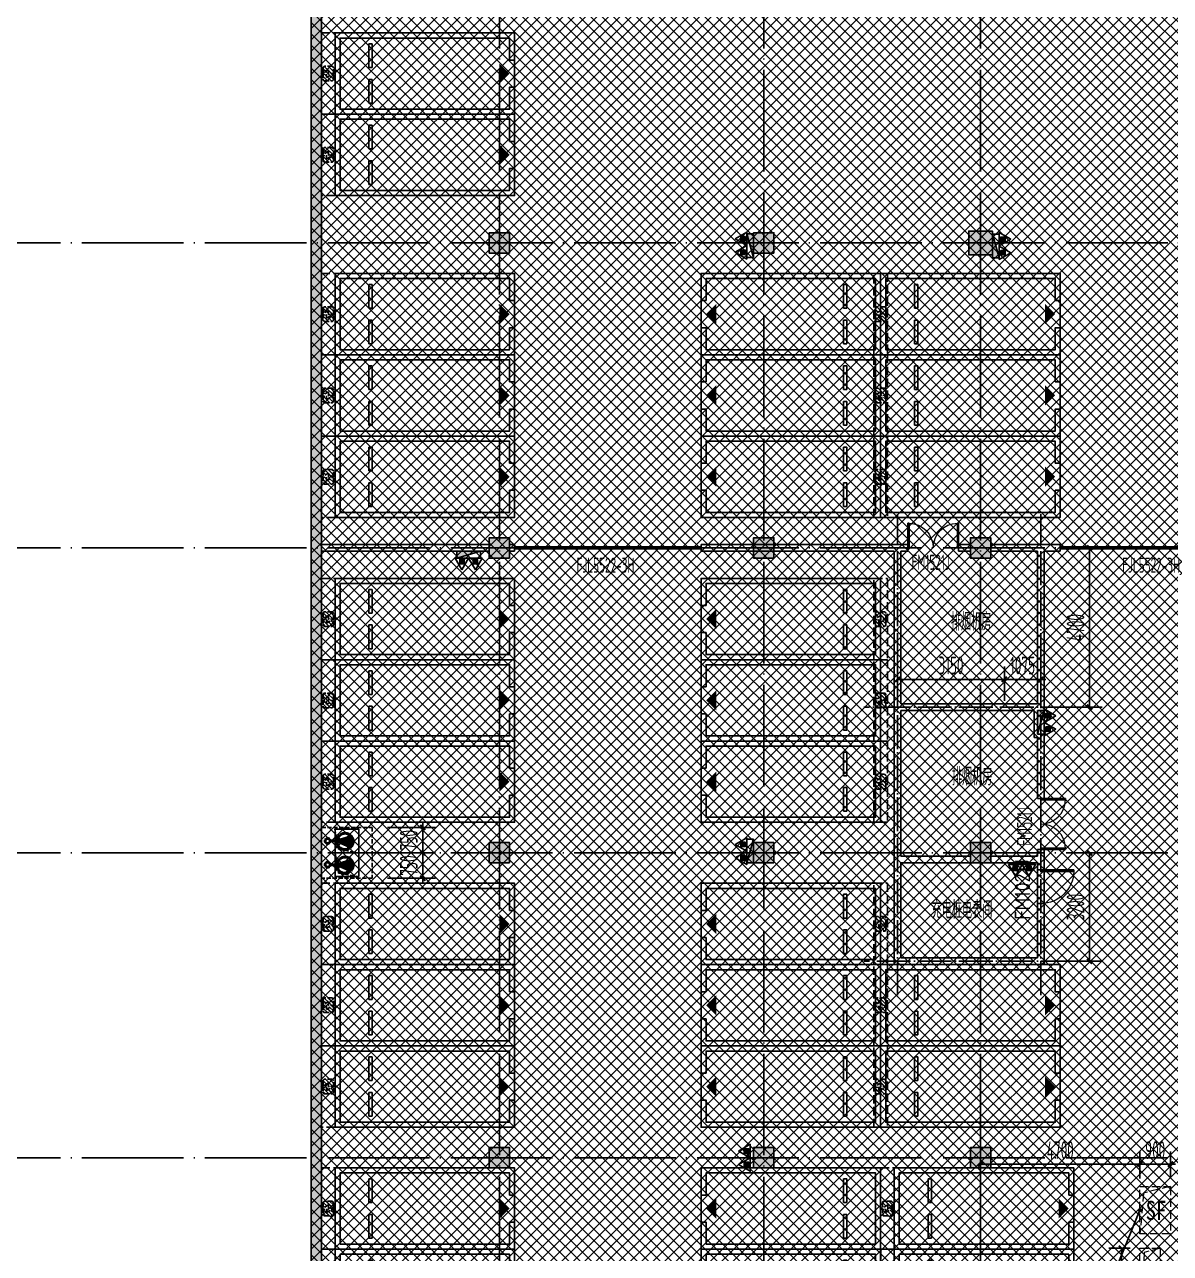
# Model space of a CAD drawing. Extents: x -473190 to 2138458, y -81875 to 2633646.
# Drawn here: x 441026 to 474837, y 122368 to 158639 of the extents above; entities that cross this region are included whole.
import ezdxf

# ---------------------------------------------------------------- set-up
doc = ezdxf.new("R2010")
doc.units = 0
doc.header["$LTSCALE"] = 1000
for name, pattern in [('DASH', [0.35, 0.25, -0.1]), ('DOTE', [2.42, 2, -0.2, 0.02, -0.2]), ('排水', [1.1, 1, -0.1])]:
    doc.linetypes.add(name, pattern=pattern)
for name, color, linetype in [('00-停车位', 67, 'Continuous'), ('A-COLUMN', 2, 'Continuous'), ('A-PUB_HATCH', 8, 'Continuous'), ('A-ROOM_NAME', 23, 'Continuous'), ('A-WALL', 2, 'Continuous'), ('car', 252, 'Continuous'), ('DIM_LEAD', 3, 'Continuous'), ('DOOR_FIRE', 4, 'Continuous'), ('DOOR_FIRE_TEXT', 7, 'Continuous'), ('DOTE', 1, 'DOTE'), ('PUB_DIM', 3, 'Continuous'), ('PUB_HATCH', 8, 'Continuous'), ('RF-QT', 30, 'Continuous'), ('W-EQUIP_消火栓', 7, 'Continuous'), ('W-EQUIP_灭火器', 7, 'Continuous'), ('WINDOW', 4, 'Continuous'), ('WINDOW_TEXT', 7, 'Continuous'), ('排水', 4, 'Continuous'), ('集水坑', 4, 'Continuous')]:
    doc.layers.add(name, color=color, linetype=linetype)
doc.layers.add('GPS-污水', color=2, linetype='排水', lineweight=40)
doc.layers.add('HOLE', color=52, linetype='Continuous', lineweight=15)
doc.styles.add('8B2_01', font='simhei.ttf', dxfattribs={"width": 0.8})
doc.styles.add('8B2_02', font='tssdeng.shx', dxfattribs={"width": 0.6, "bigfont": 'TSSDCHN.shx'})
doc.styles.add('_TCH_DIM_T3', font='tssdeng.shx', dxfattribs={"width": 0.564706, "bigfont": '@@@tssdchn.shx'})
doc.styles.add('_TCH_WINDOW', font='tssdeng.shx', dxfattribs={"width": 0.8, "height": 3.5, "bigfont": 'tssdchn.shx'})
doc.styles.get("Standard").update_dxf_attribs({"font": 'gbenor.shx', "bigfont": 'gbcbig.shx'})
doc.dimstyles.new('_TCH_ARCH&&150', dxfattribs={"dimtxt": 525, "dimasz": 150, "dimexe": 375, "dimexo": 450, "dimgap": 150, "dimtad": 1, "dimdec": 0, "dimzin": 0, "dimdsep": 46, "dimtxsty": '_TCH_DIM_T3', "dimblk": 'ARCHTICK', "dimcen": 0.09, "dimclrt": 7, "dimazin": 2, "dimtfac": 1, "dimtdec": 0, "dimtix": 1, "dimtmove": 2, "dimatfit": 3, "dimfxl": 0, "dimtolj": 1, "dimtzin": 0, "dimarcsym": 0})

# ---------------------------------------------------------------- blocks, each defined once
blk = doc.blocks.new('车位2400x5300')
at = {"layer": '00-停车位', "color": 251}
for p, q in [((-875, -1000), (-175, -1000)), ((-875, -1100), (-875, -1000)), ((-175, -1100), (-175, -1000)), ((175, -1000), (875, -1000)), ((175, -1100), (175, -1000)), ((875, -1100), (875, -1000)), ((-875, -1100), (-175, -1100)), ((175, -1100), (875, -1100)), ((400, -5300), (-400, -5300))]:
    blk.add_line(p, q, dxfattribs=at)
blk.add_lwpolyline([(400, -5150), (400, -5300), (1200, -5300), (1200, 0), (-1200, 0), (-1200, -5300), (-400, -5300), (-400, -5150), (-1050, -5150), (-1050, -150), (1050, -150), (1050, -5150), (400, -5150)], dxfattribs=at)
blk.add_lwpolyline([(0, -5150, 0, 600, 0), (0, -4850, 600, 600, 0)], format="xyseb", dxfattribs=at)
blk = doc.blocks.new('$SB01_1')
h = blk.add_hatch(color=256)
h.dxf.hatch_style = 1
h.paths.add_polyline_path([(-0.381, -0.323), (0.5, 0), (-0.381, 0.323)])
h.paths.add_polyline_path([(0, 0), (0.002, 0), (0.002, 0.001), (0, 0.001)], flags=24)
h.paths.add_polyline_path([(0, -0.002), (0.003, -0.002), (0.003, -0.001), (0, -0.001)], flags=24)
h.paths.add_polyline_path([(0, -0.003), (0.003, -0.003), (0.003, -0.002), (0, -0.002)], flags=24)
for p, q in [((0.5, 0), (-0.381, 0.323)), ((-0.381, 0.323), (-0.381, -0.323)), ((0.5, 0), (-0.381, -0.323))]:
    blk.add_line(p, q)
blk.add_circle((0, 0), 0.5)
at = {"flags": 1}
for tag, p in [('UNIT', (0, 0)), ('SPEC', (0, -0.002)), ('WHAT', (0, -0.003))]:
    blk.add_attdef(tag, p, '', height=0.001, dxfattribs=at)
blk = doc.blocks.new('人防集水坑')
at = {"layer": 'GPS-污水', "linetype": '排水'}
for p, q in [((307486, 701151), (307284, 701151)), ((307486, 700451), (307284, 700451))]:
    blk.add_line(p, q, dxfattribs=at)
for centre in [(307561, 701151), (307561, 700451)]:
    blk.add_circle(centre, 75, dxfattribs=at)
at = {"layer": '集水坑', "linetype": 'DASH', "ltscale": 0.5}
blk.add_lwpolyline([(306241, 700051), (306241, 701551), (307741, 701551), (307741, 700051)], close=True, dxfattribs=at)
at = {"layer": '集水坑', "linetype": 'Continuous', "ltscale": 0.5}
for points in [[(306641, 701501), (306641, 700801), (307341, 700801), (307341, 701501)], [(306641, 700801), (306641, 700101), (307341, 700101), (307341, 700801)]]:
    blk.add_lwpolyline(points, close=True, dxfattribs=at)
at = {"layer": '集水坑', "linetype": 'DASH', "ltscale": 0.5}
for points in [[(307341, 700801), (307237, 701397), (306641, 701501)], [(307347, 700101), (307243, 700697), (306647, 700801)]]:
    blk.add_lwpolyline(points, dxfattribs=at)
at = {"layer": 'GPS-污水', "linetype": '排水', "xscale": -480.0000000000002, "yscale": 480.0000000000002, "zscale": 480.0000000000002, "rotation": 176.2535374729293}
for p in [(307045, 701164, 0), (307045, 700464, 0)]:
    blk.add_blockref('$SB01_1', p, dxfattribs=at)
blk = doc.blocks.new('_ArchTick')
at = {"color": 0, "linetype": 'ByBlock', "const_width": 0.4}
blk.add_lwpolyline([(-0.5, -0.5), (0.5, 0.5)], dxfattribs=at)
blk = doc.blocks.new('*D5229')
at = {"layer": 'Defpoints', "color": 0, "transparency": 16777216}
for p in [(13734, -50418), (15220, -50418), (13734, -51168)]:
    blk.add_point(p, dxfattribs=at)
at = {"layer": 'PUB_DIM', "color": 0, "lineweight": -2, "transparency": 16777216}
for p, q in [((15220, -50418), (15220, -50268)), ((14184, -50418), (15595, -50418)), ((15220, -51168), (15220, -50418)), ((14184, -51168), (15595, -51168)), ((15220, -51168), (15220, -51318))]:
    blk.add_line(p, q, dxfattribs=at)
at = {"layer": 'PUB_DIM', "color": 0, "lineweight": -2, "transparency": 16777216, "xscale": 150, "yscale": 150, "zscale": 150}
for p, rotation in [((15220, -50418), 270), ((15220, -51168), 90)]:
    blk.add_blockref('_ArchTick', p, dxfattribs=dict(at, rotation=rotation))
at = {"layer": 'PUB_DIM', "color": 7, "transparency": 16777216, "insert": (14808, -50793), "char_height": 525, "attachment_point": 5, "rotation": 90, "style": '_TCH_DIM_T3'}
blk.add_mtext('\\A1;750', dxfattribs=at)
blk = doc.blocks.new('*D5230')
at = {"layer": 'Defpoints', "color": 0, "transparency": 16777216}
for p in [(13734, -49668), (15220, -49668), (13734, -50418)]:
    blk.add_point(p, dxfattribs=at)
at = {"layer": 'PUB_DIM', "color": 0, "lineweight": -2, "transparency": 16777216}
for p, q in [((14184, -49668), (15595, -49668)), ((15220, -49668), (15220, -49518)), ((15220, -50418), (15220, -49668)), ((14184, -50418), (15595, -50418)), ((15220, -50418), (15220, -50568))]:
    blk.add_line(p, q, dxfattribs=at)
at = {"layer": 'PUB_DIM', "color": 0, "lineweight": -2, "transparency": 16777216, "xscale": 150, "yscale": 150, "zscale": 150}
for p, rotation in [((15220, -49668), 270), ((15220, -50418), 90)]:
    blk.add_blockref('_ArchTick', p, dxfattribs=dict(at, rotation=rotation))
at = {"layer": 'PUB_DIM', "color": 7, "transparency": 16777216, "insert": (14808, -50043), "char_height": 525, "attachment_point": 5, "rotation": 90, "style": '_TCH_DIM_T3'}
blk.add_mtext('\\A1;750', dxfattribs=at)
blk = doc.blocks.new('A$C2EF10B80')
at = {"layer": 'A-PUB_HATCH'}
h = blk.add_hatch(dxfattribs=at)
h.set_pattern_fill('ANSI31', color=256, scale=50, angle=-16.4434)
h.set_pattern_definition([(45, (6188.46, 7099.97), (-56.1266, 56.1266), [])])
h.paths.add_polyline_path([(-983, -100, 0.414214), (-1033, -50), (-1184, -50), (-1091, -207), (-1210, -207), (-1204, -250), (-983, -250)])
h.paths.add_polyline_path([(-983, -250), (-1204, -250), (-1190, -350), (-1033, -350, 0.414213), (-983, -300)])
h.paths.add_polyline_path([(-1262, -250), (-1417, -250), (-1417, -300, 0.414215), (-1367, -350), (-1207, -350)])
h.paths.add_polyline_path([(-1221, -50), (-1367, -50, 0.414214), (-1417, -100), (-1417, -250), (-1262, -250), (-1320, -146), (-1212, -146)])
at = {"layer": 'car', "linetype": 'DASH', "ltscale": 0.5}
blk.add_line((-1367, -350), (-1033, -350), dxfattribs=at)
at = {"layer": 'car', "linetype": 'DASH'}
blk.add_lwpolyline([(-2400, 0), (0, 0), (0, -400), (-2400, -400)], close=True, dxfattribs=at)
at = {"layer": 'car', "linetype": 'DASH', "ltscale": 0.5}
blk.add_lwpolyline([(-1320, -146), (-1185, -390), (-1210, -207), (-1091, -207), (-1227, 23), (-1212, -146)], close=True, dxfattribs=at)
for points in [[(-1367, -50, 0.414214), (-1417, -100), (-1417, -300)], [(-1033, -350, 0.414214), (-983, -300), (-983, -100, 0.414214), (-1033, -50), (-1367, -50)]]:
    blk.add_lwpolyline(points, format="xyb", dxfattribs=at)
at = {"layer": 'car', "linetype": 'DASH'}
blk.add_arc((-1367, -300), 50, 180, 270, dxfattribs=at)
blk = doc.blocks.new('A$C77CA03F4')
at = {"rotation": 16.44344089606073}
for p in [(6792, 2422), (4490, 1742), (2189, 1063)]:
    blk.add_blockref('A$C2EF10B80', p, dxfattribs=at)
blk = doc.blocks.new('A$C4F5A101F')
at = {"layer": 'DOTE', "color": 127, "linetype": 'DOTE', "ltscale": 1.5}
for p, q in [((-279889.7, 16373.7), (-279889.7, -213765.2)), ((-274639.7, 16373.7), (-274639.7, -213765.2)), ((-266839.7, 16373.7), (-266839.7, -213765.2)), ((-260439.7, 16373.7), (-260439.7, -213765.2))]:
    blk.add_line(p, q, dxfattribs=at)
at = {"layer": 'DOTE', "color": 16, "linetype": 'DOTE', "ltscale": 1.5}
for p, q in [((-297848.4, -3257.4), (-173939.7, -3257.4)), ((-297848.4, -12257.4), (-173939.7, -12257.4)), ((-297848.4, -21257.4), (-173939.7, -21257.4)), ((-297848.4, -30257.4), (-173939.7, -30257.4))]:
    blk.add_line(p, q, dxfattribs=at)
blk = doc.blocks.new('*D5454')
at = {"layer": 'Defpoints', "color": 0, "transparency": 16777216}
for p in [(-545, -4300), (439, -4300), (-545, -7500)]:
    blk.add_point(p, dxfattribs=at)
at = {"layer": 'PUB_DIM', "color": 0, "lineweight": -2, "transparency": 16777216}
for p, q in [((-95, -4300), (814, -4300)), ((439, -7500), (439, -4300)), ((-95, -7500), (814, -7500))]:
    blk.add_line(p, q, dxfattribs=at)
at = {"layer": 'PUB_DIM', "color": 0, "lineweight": -2, "transparency": 16777216, "xscale": 150, "yscale": 150, "zscale": 150}
for p, rotation in [((439, -4300), 90), ((439, -7500), 270)]:
    blk.add_blockref('_ArchTick', p, dxfattribs=dict(at, rotation=rotation))
at = {"layer": 'PUB_DIM', "color": 7, "transparency": 16777216, "insert": (26, -5900), "char_height": 525, "attachment_point": 5, "rotation": 90, "style": '_TCH_DIM_T3'}
blk.add_mtext('\\A1;3200', dxfattribs=at)
blk = doc.blocks.new('*D5455')
at = {"layer": 'Defpoints', "color": 0, "transparency": 16777216}
for p in [(-545, 4700), (439, 4700), (-545, 0)]:
    blk.add_point(p, dxfattribs=at)
at = {"layer": 'PUB_DIM', "color": 0, "lineweight": -2, "transparency": 16777216}
for p, q in [((-95, 4700), (814, 4700)), ((439, 0), (439, 4700)), ((-95, 0), (814, 0))]:
    blk.add_line(p, q, dxfattribs=at)
at = {"layer": 'PUB_DIM', "color": 0, "lineweight": -2, "transparency": 16777216, "xscale": 150, "yscale": 150, "zscale": 150}
for p, rotation in [((439, 4700), 90), ((439, 0), 270)]:
    blk.add_blockref('_ArchTick', p, dxfattribs=dict(at, rotation=rotation))
at = {"layer": 'PUB_DIM', "color": 7, "transparency": 16777216, "insert": (26, 2350), "char_height": 525, "attachment_point": 5, "rotation": 90, "style": '_TCH_DIM_T3'}
blk.add_mtext('\\A1;4700', dxfattribs=at)
blk = doc.blocks.new('*D5456')
at = {"layer": 'Defpoints', "color": 0, "transparency": 16777216}
for p in [(-2075, 820), (-5225, -266), (-2075, -266)]:
    blk.add_point(p, dxfattribs=at)
at = {"layer": 'PUB_DIM', "color": 0, "lineweight": -2, "transparency": 16777216}
for p, q in [((-5225, 184), (-5225, 1195)), ((-2075, 184), (-2075, 1195)), ((-5225, 820), (-2075, 820))]:
    blk.add_line(p, q, dxfattribs=at)
at = {"layer": 'PUB_DIM', "color": 0, "lineweight": -2, "transparency": 16777216, "xscale": 150, "yscale": 150, "zscale": 150, "rotation": 180}
blk.add_blockref('_ArchTick', (-5225, 820), dxfattribs=at)
at = {"layer": 'PUB_DIM', "color": 0, "lineweight": -2, "transparency": 16777216, "xscale": 150, "yscale": 150, "zscale": 150}
blk.add_blockref('_ArchTick', (-2075, 820), dxfattribs=at)
at = {"layer": 'PUB_DIM', "color": 7, "transparency": 16777216, "insert": (-3650, 1232), "char_height": 525, "attachment_point": 5, "style": '_TCH_DIM_T3'}
blk.add_mtext('\\A1;3150', dxfattribs=at)
blk = doc.blocks.new('*D5457')
at = {"layer": 'Defpoints', "color": 0, "transparency": 16777216}
for p in [(-1000, 820), (-2075, -266), (-1000, -266)]:
    blk.add_point(p, dxfattribs=at)
at = {"layer": 'PUB_DIM', "color": 0, "lineweight": -2, "transparency": 16777216}
for p, q in [((-2075, 184), (-2075, 1195)), ((-1000, 184), (-1000, 1195)), ((-2075, 820), (-2225, 820)), ((-2075, 820), (-1000, 820)), ((-1000, 820), (-850, 820))]:
    blk.add_line(p, q, dxfattribs=at)
at = {"layer": 'PUB_DIM', "color": 0, "lineweight": -2, "transparency": 16777216, "xscale": 150, "yscale": 150, "zscale": 150}
blk.add_blockref('_ArchTick', (-2075, 820), dxfattribs=at)
at = {"layer": 'PUB_DIM', "color": 0, "lineweight": -2, "transparency": 16777216, "xscale": 150, "yscale": 150, "zscale": 150, "rotation": 180}
blk.add_blockref('_ArchTick', (-1000, 820), dxfattribs=at)
at = {"layer": 'PUB_DIM', "color": 7, "transparency": 16777216, "insert": (-1537, 1232), "char_height": 525, "attachment_point": 5, "style": '_TCH_DIM_T3'}
blk.add_mtext('\\A1;1075', dxfattribs=at)
blk = doc.blocks.new('*D5610')
at = {"layer": 'Defpoints', "color": 0, "transparency": 16777216}
for p in [(19800, -34638), (18900, -35513), (19800, -35513)]:
    blk.add_point(p, dxfattribs=at)
at = {"layer": 'PUB_DIM', "color": 0, "lineweight": -2, "transparency": 16777216}
for p, q in [((18900, -35063), (18900, -34263)), ((19800, -35063), (19800, -34263)), ((18900, -34638), (18750, -34638)), ((18900, -34638), (19800, -34638)), ((19800, -34638), (19950, -34638))]:
    blk.add_line(p, q, dxfattribs=at)
at = {"layer": 'PUB_DIM', "color": 0, "lineweight": -2, "transparency": 16777216, "xscale": 150, "yscale": 150, "zscale": 150}
blk.add_blockref('_ArchTick', (18900, -34638), dxfattribs=at)
at = {"layer": 'PUB_DIM', "color": 0, "lineweight": -2, "transparency": 16777216, "xscale": 150, "yscale": 150, "zscale": 150, "rotation": 180}
blk.add_blockref('_ArchTick', (19800, -34638), dxfattribs=at)
at = {"layer": 'PUB_DIM', "color": 7, "transparency": 16777216, "insert": (19350, -34226), "char_height": 525, "attachment_point": 5, "style": '_TCH_DIM_T3'}
blk.add_mtext('\\A1;900', dxfattribs=at)
blk = doc.blocks.new('*D5611')
at = {"layer": 'Defpoints', "color": 0, "transparency": 16777216}
for p in [(18900, -34638), (14200, -35513), (18900, -35513)]:
    blk.add_point(p, dxfattribs=at)
at = {"layer": 'PUB_DIM', "color": 0, "lineweight": -2, "transparency": 16777216}
for p, q in [((14200, -35063), (14200, -34263)), ((18900, -35063), (18900, -34263)), ((14200, -34638), (18900, -34638))]:
    blk.add_line(p, q, dxfattribs=at)
at = {"layer": 'PUB_DIM', "color": 0, "lineweight": -2, "transparency": 16777216, "xscale": 150, "yscale": 150, "zscale": 150, "rotation": 180}
blk.add_blockref('_ArchTick', (14200, -34638), dxfattribs=at)
at = {"layer": 'PUB_DIM', "color": 0, "lineweight": -2, "transparency": 16777216, "xscale": 150, "yscale": 150, "zscale": 150}
blk.add_blockref('_ArchTick', (18900, -34638), dxfattribs=at)
at = {"layer": 'PUB_DIM', "color": 7, "transparency": 16777216, "insert": (16550, -34226), "char_height": 525, "attachment_point": 5, "style": '_TCH_DIM_T3'}
blk.add_mtext('\\A1;4700', dxfattribs=at)
blk = doc.blocks.new('*D5612')
at = {"layer": 'Defpoints', "color": 0, "transparency": 16777216}
for p in [(18353, -37120), (19065, -37120), (19065, -40320)]:
    blk.add_point(p, dxfattribs=at)
at = {"layer": 'PUB_DIM', "color": 0, "lineweight": -2, "transparency": 16777216}
for p, q in [((18615, -37120), (17978, -37120)), ((18353, -40320), (18353, -37120)), ((18615, -40320), (17978, -40320))]:
    blk.add_line(p, q, dxfattribs=at)
at = {"layer": 'PUB_DIM', "color": 0, "lineweight": -2, "transparency": 16777216, "xscale": 150, "yscale": 150, "zscale": 150}
for p, rotation in [((18353, -37120), 90), ((18353, -40320), 270)]:
    blk.add_blockref('_ArchTick', p, dxfattribs=dict(at, rotation=rotation))
at = {"layer": 'PUB_DIM', "color": 7, "transparency": 16777216, "insert": (17940, -38720), "char_height": 525, "attachment_point": 5, "rotation": 90, "style": '_TCH_DIM_T3'}
blk.add_mtext('\\A1;3200', dxfattribs=at)
blk = doc.blocks.new('$TwtSys$00000434')
for p, q in [((-0.5, 0.5), (-0.5, -0.5)), ((-0.5, -0.5), (0.5, 0.5)), ((0.5, 0.5), (-0.5, 0.5)), ((0.5, -0.5), (0.5, 0.5)), ((-0.5, -0.5), (0.5, -0.5))]:
    blk.add_line(p, q)
blk.add_solid([(0.5, -0.5), (0.5, 0.5), (-0.5, -0.5)])
blk = doc.blocks.new('$TwtSys$00000546')
h = blk.add_hatch()
h.set_pattern_fill('ANSI31', color=256, scale=200, style=0)
h.set_pattern_definition([(45, (-38543.802, -6670.83), (-17.67767, 17.67767), [])])
h.paths.add_polyline_path([(-65, 174), (65, 174), (65, 44), (-65, 44)])
for points in [[(0, 344), (-198, 0), (198, 0)], [(-65, 174), (65, 174), (65, 44), (-65, 44)]]:
    blk.add_lwpolyline(points, close=True)
blk = doc.blocks.new('ADFASDF')
h = blk.add_hatch()
h.set_pattern_fill('ANSI37', color=8, scale=150)
h.set_pattern_definition([(45, (0, 0), (-168.3798, 168.3798), []), (135, (0, 0), (-168.3798, -168.3798), [])])
h.paths.add_polyline_path([(521397, 239186), (521397, 224886), (539697, 224886), (539697, 169261), (524947, 169261), (524947, 171211), (527822, 171211), (527922, 176611), (501318, 176611), (501125, 109884), (530547, 109887), (530547, 107449), (538188, 100503), (536147, 98236), (540086, 94690), (517812, 69953), (517812, 59790), (482108, 20136), (405247, 20136), (405247, 26086), (391997, 40436), (391997, 64736), (399997, 64738), (399997, 239186), (409022, 239186)])
blk.add_lwpolyline([(399997, 64738), (399997, 239186), (409022, 239186), (521397, 239186)])
blk = doc.blocks.new('$DorLib2D$00000002')
for p, q in [((-0.5, 0), (-0.5, 0.4875)), ((-0.475, 0.4875), (-0.5, 0.4875)), ((-0.475, 0), (-0.475, 0.4875)), ((0.475, 0), (0.475, 0.4875)), ((0.475, 0.4875), (0.5, 0.4875)), ((0.5, 0), (0.5, 0.4875)), ((-0.5, 0), (-0.475, 0)), ((0.5, 0), (0.475, 0))]:
    blk.add_line(p, q)
at = {"lineweight": 13}
for centre, start, end in [((-0.4875, 0), 0, 88.53072), ((0.4875, 0), 91.46928, 180)]:
    blk.add_arc(centre, 0.4875, start, end, dxfattribs=at)
blk = doc.blocks.new('$DorLib2D$00000001')
for p, q in [((0.45, 0.975), (0.5, 0.975)), ((0.45, 0), (0.45, 0.975)), ((0.5, 0), (0.5, 0.975)), ((0.5, 0), (0.45, 0))]:
    blk.add_line(p, q)
at = {"lineweight": 13}
blk.add_arc((0.475, 0), 0.975, 91.4693, 180, dxfattribs=at)
blk = doc.blocks.new('$DorLib2D$00000213')
at = {"color": 0, "linetype": 'DASH', "const_width": 0.02}
blk.add_lwpolyline([(0.5, 0), (-0.5, 0)], dxfattribs=at)
blk = doc.blocks.new('_FZH')
blk.add_lwpolyline([(-0.5, -0.5), (0.5, -0.5), (0.5, 0.5), (-0.5, 0.5)], close=True)
at = {"layer": 'PUB_HATCH'}
blk.add_solid([(-0.5, -0.5), (0.5, -0.5), (-0.5, 0.5), (0.5, 0.5)], dxfattribs=at)
blk = doc.blocks.new('A$C3672542B')
at = {"layer": '排水', "color": 3, "linetype": 'DASH'}
for points in [[(14974.2, -48427.7, 0, 0, 0), (14262.3, -49139.6, 160, 0, 0), (13838.1, -49563.9, 0, 0, 0)], [(14974.2, -52408.7, 0, 0, 0), (14262.3, -51696.8, 160, 0, 0), (13838.1, -51272.6, 0, 0, 0)]]:
    blk.add_lwpolyline(points, format="xyseb", dxfattribs=at)
at = {"layer": '集水坑', "linetype": 'Continuous', "rotation": 180}
blk.add_blockref('人防集水坑', (319974.7, 650382.5), dxfattribs=at)
at = {"layer": 'PUB_DIM'}
for p1, p2, picture, middle in [((13733.7, -50418.2), (13733.7, -49668.2), '*D5230', (14807.5, -50043.2)), ((13733.7, -51168.2), (13733.7, -50418.2), '*D5229', (14807.5, -50793.2))]:
    dim = blk.add_aligned_dim(p1=p1, p2=p2, distance=-1486.3, dimstyle='_TCH_ARCH&&150', dxfattribs=at)
    dim.commit()
    dim.dimension.update_dxf_attribs({"geometry": picture, "text_midpoint": middle})
blk = doc.blocks.new('A$C2B5B1B2C')
at = {"layer": 'DOTE', "linetype": 'DOTE', "ltscale": 0.5}
for p, q in [((-5225, -8500), (-5225, 5700)), ((-1000, -8500), (-1000, 5700)), ((0, 0), (-6225, 0)), ((0, -7500), (-6225, -7500))]:
    blk.add_line(p, q, dxfattribs=at)
at = {"layer": 'PUB_DIM'}
for p1, p2, distance, picture, middle in [((-545.1, 0), (-545.1, 4700), -983.9, '*D5455', (26.3, 2350)), ((-5225, -266.5), (-2075, -266.5), 1086.2, '*D5456', (-3650, 1232.3)), ((-2075, -266.5), (-1000, -266.5), 1086.2, '*D5457', (-1537.5, 1232.3)), ((-545.1, -7500), (-545.1, -4300), -983.9, '*D5454', (26.3, -5900))]:
    dim = blk.add_aligned_dim(p1=p1, p2=p2, distance=distance, dimstyle='_TCH_ARCH&&150', dxfattribs=at)
    dim.commit()
    dim.dimension.update_dxf_attribs({"geometry": picture, "text_midpoint": middle})
blk = doc.blocks.new('A$C031B73C8')
at = {"layer": 'HOLE', "linetype": 'DASH'}
for points in [[(18900, -36700), (18900, -35300), (19800, -35300), (19800, -36700)], [(18900, -37120.4), (19500, -37120.4), (19500, -40320.4), (18900, -40320.4)]]:
    blk.add_lwpolyline(points, close=True, dxfattribs=at)
for points in [[(19800, -35300), (19003.9, -35492.8), (18900, -36700)], [(19500, -37120.4), (19021.4, -37246.3), (18900, -40320.4)]]:
    blk.add_lwpolyline(points, dxfattribs=at)
at = {"layer": 'PUB_DIM'}
for p1, p2, distance, picture, middle in [((14200, -35512.7), (18900, -35512.7), 874.4, '*D5611', (16550, -34225.8)), ((18900, -35512.7), (19800, -35512.7), 874.4, '*D5610', (19350, -34225.8)), ((19065.1, -40320.4), (19065.1, -37120.4), 712.1, '*D5612', (17940.5, -38720.4))]:
    dim = blk.add_aligned_dim(p1=p1, p2=p2, distance=distance, dimstyle='_TCH_ARCH&&150', dxfattribs=at)
    dim.commit()
    dim.dimension.update_dxf_attribs({"geometry": picture, "text_midpoint": middle})

msp = doc.modelspace()

# ---------------------------------------------------------------- hatches: boundary and pattern name
at = {"layer": 'PUB_HATCH'}
msp.add_hatch(color=256, dxfattribs=at).paths.add_polyline_path([(449787.2, 164642.4), (449487.2, 164942.4), (449487.2, 107192.4), (449787.2, 107192.4)])

# ---------------------------------------------------------------- linework, layer by layer
at = {"layer": 'A-WALL'}
for p, q in [((449487.2, 164942.4), (449487.2, 107192.4)), ((449787.2, 164642.4), (449787.2, 107192.4)), ((449787.2, 143292.4), (454737.2, 143292.4)), ((449787.2, 143292.4), (449787.2, 143092.4)), ((455487.2, 143292.4), (455337.2, 143292.4)), ((455487.2, 143092.4), (455487.2, 143292.4)), ((466787.2, 143292.4), (460987.2, 143292.4)), ((460987.2, 143292.4), (460987.2, 143092.4)), ((467087.2, 143292.4), (466787.2, 143292.4)), ((467087.2, 143092.4), (467087.2, 143292.4)), ((468937.2, 143292.4), (468587.2, 143292.4)), ((468587.2, 143292.4), (468587.2, 143092.4)), ((469537.2, 143292.4), (471012.2, 143292.4)), ((471587.2, 143292.4), (471012.2, 143292.4)), ((471587.2, 143092.4), (471587.2, 143292.4)), ((449787.2, 143092.4), (454737.2, 143092.4)), ((455337.2, 143092.4), (455487.2, 143092.4)), ((460987.2, 143092.4), (466687.2, 143092.4)), ((466687.2, 138492.4), (466687.2, 143092.4)), ((466887.2, 138592.4), (466887.2, 143092.4)), ((466887.2, 143092.4), (467087.2, 143092.4)), ((468587.2, 143092.4), (468937.2, 143092.4)), ((469537.2, 143092.4), (470912.2, 143092.4)), ((470912.2, 138592.4), (470912.2, 143092.4)), ((471112.2, 138392.4), (471112.2, 143092.4)), ((471112.2, 143092.4), (471587.2, 143092.4)), ((466887.2, 138592.4), (470862.2, 138592.4)), ((470862.2, 138592.4), (470912.2, 138592.4)), ((466687.2, 133992.4), (466687.2, 138492.4)), ((466887.2, 138392.4), (470812.2, 138392.4)), ((466887.2, 134092.4), (466887.2, 138392.4)), ((470812.2, 137592.4), (470812.2, 138392.4)), ((470912.2, 137692.4), (470912.2, 138392.4)), ((470912.2, 138392.4), (471112.2, 138392.4)), ((470912.2, 137592.4), (470812.2, 137592.4)), ((471112.2, 137692.4), (470912.2, 137692.4)), ((470912.2, 137592.4), (470912.2, 135792.4)), ((471112.2, 135792.4), (471112.2, 137692.4)), ((470912.2, 135792.4), (471112.2, 135792.4)), ((471112.2, 134292.4), (470912.2, 134292.4)), ((470912.2, 134292.4), (470912.2, 134092.4)), ((471112.2, 133992.4), (471112.2, 134292.4)), ((466687.2, 130892.4), (466687.2, 133992.4)), ((466887.2, 134092.4), (468937.2, 134092.4)), ((466887.2, 131092.4), (466887.2, 133892.4)), ((466887.2, 133892.4), (468937.2, 133892.4)), ((469537.2, 134092.4), (470912.2, 134092.4)), ((469537.2, 133892.4), (470912.2, 133892.4)), ((470912.2, 133892.4), (470912.2, 133692.4)), ((471112.2, 133692.4), (471112.2, 133992.4)), ((470912.2, 133692.4), (471112.2, 133692.4)), ((471112.2, 132692.4), (470912.2, 132692.4)), ((470912.2, 132692.4), (470912.2, 131092.4)), ((471112.2, 130892.4), (471112.2, 132692.4)), ((466887.2, 131092.4), (470912.2, 131092.4)), ((466687.2, 130892.4), (471112.2, 130892.4))]:
    msp.add_line(p, q, dxfattribs=at)
at = {"layer": 'DIM_LEAD'}
msp.add_line((473937.2, 123642.4), (471562.8, 117812.4), dxfattribs=at)
msp.add_line((473937.2, 123642.4), (471562.8, 117812.4), dxfattribs=at)
at = {"layer": 'DIM_LEAD', "const_width": 60}
msp.add_lwpolyline([(473948.5, 123670.1, 1), (473925.9, 123614.6, 1)], format="xyb", close=True, dxfattribs=at)
msp.add_lwpolyline([(473948.5, 123670.1, 1), (473925.9, 123614.6, 1)], format="xyb", close=True, dxfattribs=at)
at = {"layer": 'WINDOW'}
for p, q in [((470912.2, 132692.4), (470912.2, 133692.4)), ((471112.2, 132692.4), (471112.2, 133692.4))]:
    msp.add_line(p, q, dxfattribs=at)

# ---------------------------------------------------------------- block references
for name, p in [('A$C3672542B', (437553.5, 184610.6)), ('ADFASDF', (49490, -74243.9)), ('A$C2B5B1B2C', (472012.2, 138492.4)), ('A$C031B73C8', (455037.2, 159642.4))]:
    msp.add_blockref(name, p)
for name, p, rotation in [('A$C2EF10B80', (449787.3, 158392.4), 89.99999732376651), ('A$C2EF10B80', (449787.3, 155992.4), 89.99999732376651), ('A$C77CA03F4', (450187.2, 144092.4), 73.55655642770577), ('A$C77CA03F4', (466487.2, 144092.4), 73.55655642770577), ('A$C77CA03F4', (450187.2, 135092.4), 73.55655642770577), ('A$C77CA03F4', (466487.2, 135092.4), 73.55655642770577), ('A$C77CA03F4', (450187.2, 126092.4), 73.55655642770577), ('A$C77CA03F4', (466487.2, 126092.4), 73.55655642770577), ('A$C77CA03F4', (450187.2, 117692.4), 73.55655642770577), ('A$C77CA03F4', (466687.2, 117692.4), 73.55655642770577)]:
    msp.add_blockref(name, p, dxfattribs=dict(rotation=rotation))
at = {"layer": '00-停车位'}
for p, rotation in [((450187.2, 157192.4), 89.99999999229208), ((450187.2, 154792.4), 89.99999999229208), ((450187.2, 150092.4), 89.99999999229208), ((466287.2, 150092.4), 90.00000002822868), ((450187.2, 147692.4), 89.99999999229208), ((466287.2, 147692.4), 90.00000002822868), ((450187.2, 145292.4), 89.99999999229208), ((466287.2, 145292.4), 90.00000002822868), ((450187.2, 141092.4), 89.99999999229208), ((450187.2, 138692.4), 89.99999999229208), ((450187.2, 136292.4), 89.99999999229208), ((450187.2, 132092.4), 89.99999999229208), ((450187.2, 129692.4), 89.99999999229208), ((466287.2, 129692.4), 90.00000002822868), ((450187.2, 127292.4), 89.99999999229208), ((466287.2, 127292.4), 90.00000002822868), ((450187.2, 123692.4), 89.99999999229208), ((466687.2, 123692.4), 90.00000002822868), ((450187.2, 121292.4), 89.99999999229208), ((466687.2, 121292.4), 90.00000002822868)]:
    msp.add_blockref('车位2400x5300', p, dxfattribs=dict(at, rotation=rotation))
at = {"layer": '00-停车位', "xscale": -1, "rotation": 269.9999999717713}
for p in [(466287.2, 150092.4), (466287.2, 147692.4), (466287.2, 145292.4), (466287.2, 141092.4), (466287.2, 138692.4), (466287.2, 136292.4), (466287.2, 132092.4), (466287.2, 129692.4), (466287.2, 127292.4), (466287.2, 123692.4), (466287.2, 121292.4)]:
    msp.add_blockref('车位2400x5300', p, dxfattribs=at)
at = {"layer": 'A-COLUMN', "rotation": 90}
for p, xscale, yscale, zscale in [((455037.2, 152192.4), 600, 600, 600), ((462837.2, 152192.4), 600, 600, 600), ((469237.2, 152192.4), 700, 700, 700), ((455037.2, 143192.4), 600, 600, 600), ((462837.2, 143192.4), 600, 600, 600), ((469237.2, 143192.4), 600, 600, 600), ((455037.2, 134192.4), 600, 600, 600), ((462837.2, 134192.4), 600, 600, 600), ((469237.2, 134192.4), 600, 600, 600), ((455037.2, 125192.4), 600, 600, 600), ((462837.2, 125192.4), 600, 600, 600), ((469237.2, 125192.4), 600, 600, 600)]:
    msp.add_blockref('_FZH', p, dxfattribs=dict(at, xscale=xscale, yscale=yscale, zscale=zscale))
at = {"layer": 'DOOR_FIRE'}
ref = msp.add_blockref('$DorLib2D$00000002', (467837.2, 143192.4), dxfattribs=dict(at, xscale=-1500, yscale=1500, zscale=200, rotation=5.444984908129144e-12))
ref.add_attrib('A', 'FM1521J', (467197.5, 142544.9), dxfattribs={"layer": 'DOOR_FIRE_TEXT', "height": 446.25, "style": '_TCH_WINDOW', "width": 0.564706})
ref = msp.add_blockref('$DorLib2D$00000213', (458237.2, 143192.4), dxfattribs=dict(at, xscale=-5500, yscale=-5500, zscale=200, rotation=7.947361093397487e-12))
ref.add_attrib('A', 'FJL5522-3H', (457311.6, 142458.1), dxfattribs={"layer": 'DOOR_FIRE_TEXT', "height": 446.25, "style": '_TCH_WINDOW', "width": 0.564706})
ref = msp.add_blockref('$DorLib2D$00000213', (474337.2, 143192.4), dxfattribs=dict(at, xscale=-5500, yscale=-5500, zscale=200, rotation=7.677820560505052e-12))
ref.add_attrib('A', 'FJL5522-3H', (473411.6, 142458.1), dxfattribs={"layer": 'DOOR_FIRE_TEXT', "height": 446.25, "style": '_TCH_WINDOW', "width": 0.564706})
ref = msp.add_blockref('$DorLib2D$00000002', (471012.2, 135042.4), dxfattribs=dict(at, xscale=-1500, yscale=-1500, zscale=200, rotation=90))
ref.add_attrib('A', 'FM1521J', (470755.5, 134402.7), dxfattribs={"layer": 'DOOR_FIRE_TEXT', "height": 446.25, "rotation": 90, "style": '_TCH_WINDOW', "width": 0.564706})
at = {"layer": 'RF-QT'}
msp.add_blockref('A$C4F5A101F', (729676.9, 155449.8), dxfattribs=at)
at = {"layer": 'W-EQUIP_消火栓'}
for p, xscale, yscale, zscale, rotation in [((462437.2, 152116.3), 700.0000000000001, 200.0000000000001, 700.0000000000001, 90), ((469687.2, 152103.7), 700, 200, 700, 270), ((454128.6, 142992.4), 700, 200, 700, 180.0000000000075), ((471012.2, 138042.4), -700, 200, 700, 270), ((462437.2, 134242.4), -700, 200, 700, 90)]:
    msp.add_blockref('$TwtSys$00000434', p, dxfattribs=dict(at, xscale=xscale, yscale=yscale, zscale=zscale, rotation=rotation))
at = {"layer": 'W-EQUIP_灭火器'}
for p, rotation in [((462337.2, 152314.7), 90), ((469787.2, 152302.1), 270), ((462337.2, 151917.9), 90), ((469787.2, 151905.3), 270), ((453930.2, 142892.4), 180.0000000000075), ((454326.9, 142892.4), 180.0000000000075), ((471112.2, 138240.7), 270), ((471112.2, 137844), 270), ((462337.2, 134440.7), 90), ((462337.2, 134044), 90), ((470261.9, 133843.3), 180.0000000000075), ((470658.7, 133843.3), 180.0000000000075), ((462437.2, 125390.7), 90), ((462437.2, 124994), 90)]:
    msp.add_blockref('$TwtSys$00000546', p, dxfattribs=dict(at, rotation=rotation))
at = {"layer": 'WINDOW'}
ref = msp.add_blockref('$DorLib2D$00000001', (471012.2, 133192.4), dxfattribs=dict(at, xscale=1000, yscale=-1000, zscale=1000, rotation=90))
ref.add_attrib('A', 'FM1021J', (470695.5, 132215.3), dxfattribs={"layer": 'WINDOW_TEXT', "height": 450, "rotation": 90})

# ---------------------------------------------------------------- texts
at = {"layer": 'A-ROOM_NAME', "style": '8B2_02', "width": 0.6}
for s, p in [('排烟机房', (468356.8, 140751.6)), ('排烟机房', (468386.2, 136179.8)), ('充电桩电表间', (467788.4, 132248.5))]:
    msp.add_text(s, height=525, dxfattribs=at).set_placement(p)
at = {"layer": 'A-ROOM_NAME', "color": 1, "style": '8B2_01', "width": 0.8}
msp.add_text('SF', height=563.29, dxfattribs=at).set_placement((474106.2, 123357.2))

doc.saveas('drawing.dxf')
